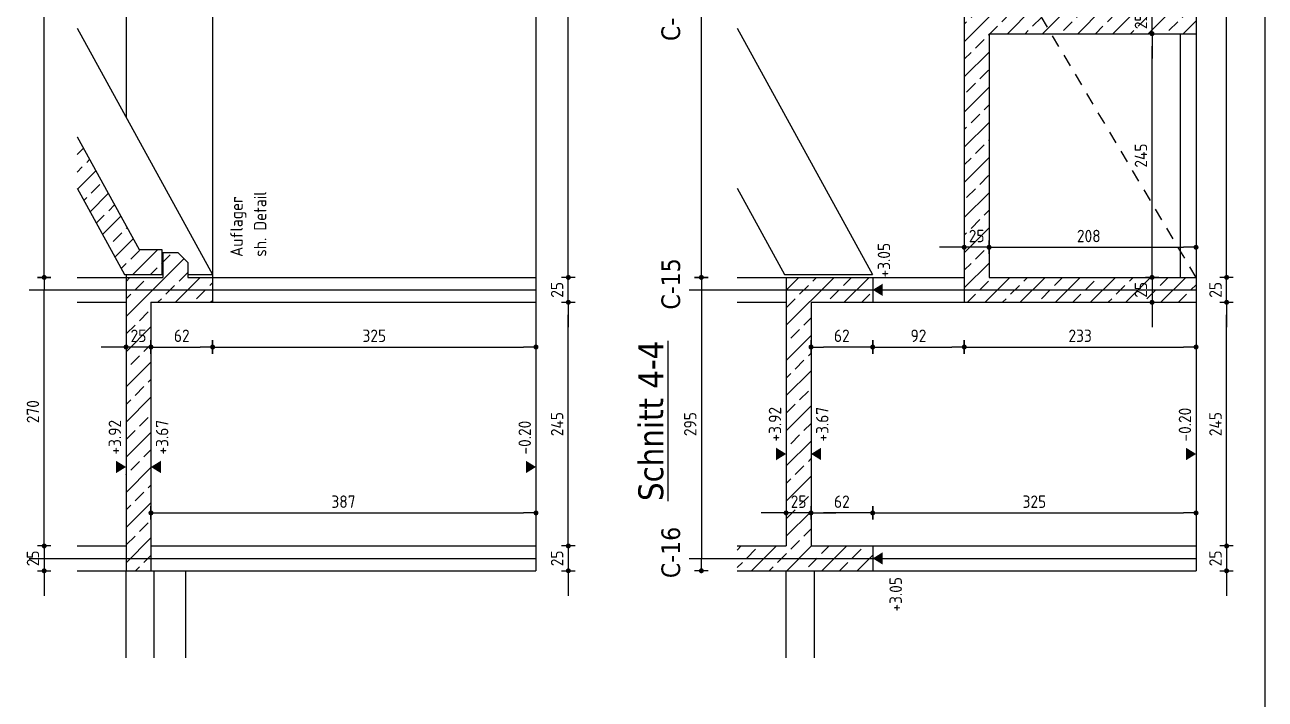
# Model space of a CAD drawing. Extents: x 399 to 532, y -4 to 185.
# Drawn here: x 452.69 to 465.16, y 164.04 to 170.82 of the extents above; entities that cross this region are included whole.
import ezdxf

# ---------------------------------------------------------------- set-up
doc = ezdxf.new("R2010")
doc.units = 0
doc.header["$LTSCALE"] = 0.5
doc.header["$MEASUREMENT"] = 0
doc.header["$PDMODE"] = 2
doc.linetypes.add('AUSGEZOGEN', pattern=[1000.01, 1000, 0.01])
doc.linetypes.add('HIDDEN', pattern=[0.375, 0.25, -0.125])
doc.layers.get('Defpoints').update_dxf_attribs({"linetype": 'CONTINUOUS'})
for name, color, linetype in [('ACHSEN', 7, 'CONTINUOUS'), ('BETON', 7, 'CONTINUOUS'), ('Decke', 7, 'CONTINUOUS'), ('Decke Lignatur', 21, 'CONTINUOUS'), ('HOLZ-ANS', 21, 'CONTINUOUS'), ('koten', 7, 'CONTINUOUS'), ('MASSE', 7, 'CONTINUOUS'), ('RAHMEN', 7, 'CONTINUOUS'), ('TEXT', 7, 'CONTINUOUS'), ('Treppe', 7, 'CONTINUOUS')]:
    doc.layers.add(name, color=color, linetype=linetype)
doc.layers.add('ANSICHTSFENSTER', color=7, linetype='CONTINUOUS', plot=False)
doc.styles.add('HELV', font='tahoma.ttf')
doc.styles.add('TXT', font='isocp.shx')
doc.dimstyles.new('DOT_I', dxfattribs={"dimscale": 0.5, "dimtxt": 0.25, "dimasz": 0.25, "dimexe": 0.1, "dimexo": 0.3, "dimgap": 0.1, "dimtad": 1, "dimdec": 3, "dimzin": 3, "dimtxsty": 'TXT', "dimblk": 'DOT', "dimblk1": 'DOT', "dimblk2": 'DOT', "dimsah": 1, "dimcen": 0.1, "dimse1": 1, "dimse2": 1, "dimazin": 0, "dimtfac": 1, "dimtdec": 4, "dimtix": 1, "dimtmove": 2, "dimatfit": 3, "dimldrblk": 'DOT', "dimfxl": 0.7, "dimfxlon": 1, "dimtvp": 1, "dimtolj": 1, "dimtzin": 0, "dimarcsym": 0})
pattern_1 = [(45, (-2.32559, 121.6197), (-0.1767767, 0.1767767), []), (45, (-2.1488, 121.6197), (-0.1767767, 0.1767767), [0.125, -0.0625])]
pattern_2 = [(45, (-15.04856, 121.6197), (-0.1767767, 0.1767767), []), (45, (-14.87178, 121.6197), (-0.1767767, 0.1767767), [0.125, -0.0625])]

# ---------------------------------------------------------------- blocks, each defined once
blk = doc.blocks.new('okrd_o')
at = {"layer": 'koten', "color": 7, "linetype": 'Continuous'}
blk.add_solid([(-0.125, 0.202), (0.125, 0.202), (0, 0)], dxfattribs=at)
at = {"layer": 'koten', "style": 'TXT'}
blk.add_attdef('OKRD', (0.25, 0.1), '', height=0.25, dxfattribs=at)
blk = doc.blocks.new('okrd_u')
at = {"layer": 'koten', "color": 7, "linetype": 'Continuous'}
blk.add_solid([(-0.125, -0.202), (0.125, -0.202), (0, 0)], dxfattribs=at)
at = {"layer": 'koten', "style": 'TXT'}
blk.add_attdef('OKRD', (0.25, -0.35), '', height=0.25, dxfattribs=at)
blk = doc.blocks.new('DOT')
at = {"layer": 'MASSE', "color": 7, "linetype": 'Continuous'}
for p, q in [((0, 0), (-1, 0)), ((0, 0.54), (0, -0.54))]:
    blk.add_line(p, q, dxfattribs=at)
at = {"layer": 'MASSE', "color": 7, "linetype": 'Continuous', "const_width": 0.2}
blk.add_lwpolyline([(-0.1, 0, 1), (0.1, 0, 1)], format="xyb", close=True, dxfattribs=at)
blk = doc.blocks.new('*D345')
at = {"layer": 'Defpoints', "color": 0, "linetype": 'AUSGEZOGEN', "transparency": 16777216}
for p in [(458.157, 165.582), (458.157, 165.332), (458.157, 165.332)]:
    blk.add_point(p, dxfattribs=at)
at = {"layer": 'MASSE', "color": 0, "linetype": 'AUSGEZOGEN', "lineweight": -2, "transparency": 16777216}
for p, q in [((458.157, 165.707), (458.157, 165.832)), ((458.157, 165.582), (458.157, 165.332)), ((458.157, 165.207), (458.157, 165.082))]:
    blk.add_line(p, q, dxfattribs=at)
at = {"layer": 'MASSE', "color": 0, "linetype": 'AUSGEZOGEN', "lineweight": -2, "transparency": 16777216, "xscale": 0.125, "yscale": 0.125, "zscale": 0.125}
for p, rotation in [((458.157, 165.582), 270), ((458.157, 165.332), 90)]:
    blk.add_blockref('DOT', p, dxfattribs=dict(at, rotation=rotation))
at = {"layer": 'MASSE', "color": 0, "linetype": 'AUSGEZOGEN', "transparency": 16777216, "insert": (458.044, 165.457), "char_height": 0.125, "attachment_point": 5, "rotation": 90, "style": 'TXT'}
blk.add_mtext('\\A1;25', dxfattribs=at)
blk = doc.blocks.new('*D346')
at = {"layer": 'Defpoints', "color": 0, "linetype": 'AUSGEZOGEN', "transparency": 16777216}
for p in [(458.157, 168.032), (458.157, 168.032), (458.157, 165.582)]:
    blk.add_point(p, dxfattribs=at)
at = {"layer": 'MASSE', "color": 0, "linetype": 'AUSGEZOGEN', "lineweight": -2, "transparency": 16777216}
blk.add_line((458.157, 165.707), (458.157, 167.907), dxfattribs=at)
at = {"layer": 'MASSE', "color": 0, "linetype": 'AUSGEZOGEN', "lineweight": -2, "transparency": 16777216, "xscale": 0.125, "yscale": 0.125, "zscale": 0.125}
for p, rotation in [((458.157, 168.032), 90), ((458.157, 165.582), 270)]:
    blk.add_blockref('DOT', p, dxfattribs=dict(at, rotation=rotation))
at = {"layer": 'MASSE', "color": 0, "linetype": 'AUSGEZOGEN', "transparency": 16777216, "insert": (458.044, 166.807), "char_height": 0.125, "attachment_point": 5, "rotation": 90, "style": 'TXT'}
blk.add_mtext('\\A1;245', dxfattribs=at)
blk = doc.blocks.new('*D347')
at = {"layer": 'Defpoints', "color": 0, "linetype": 'AUSGEZOGEN', "transparency": 16777216}
for p in [(458.157, 168.282), (458.157, 168.282), (458.157, 168.032)]:
    blk.add_point(p, dxfattribs=at)
at = {"layer": 'MASSE', "color": 0, "linetype": 'AUSGEZOGEN', "lineweight": -2, "transparency": 16777216}
for p, q in [((458.157, 168.407), (458.157, 168.532)), ((458.157, 168.032), (458.157, 168.282)), ((458.157, 167.907), (458.157, 167.782))]:
    blk.add_line(p, q, dxfattribs=at)
at = {"layer": 'MASSE', "color": 0, "linetype": 'AUSGEZOGEN', "lineweight": -2, "transparency": 16777216, "xscale": 0.125, "yscale": 0.125, "zscale": 0.125}
for p, rotation in [((458.157, 168.282), 270), ((458.157, 168.032), 90)]:
    blk.add_blockref('DOT', p, dxfattribs=dict(at, rotation=rotation))
at = {"layer": 'MASSE', "color": 0, "linetype": 'AUSGEZOGEN', "transparency": 16777216, "insert": (458.044, 168.157), "char_height": 0.125, "attachment_point": 5, "rotation": 90, "style": 'TXT'}
blk.add_mtext('\\A1;25', dxfattribs=at)
blk = doc.blocks.new('*D348')
at = {"layer": 'Defpoints', "color": 0, "linetype": 'AUSGEZOGEN', "transparency": 16777216}
for p in [(458.157, 176.132), (458.157, 176.132), (458.157, 168.282)]:
    blk.add_point(p, dxfattribs=at)
at = {"layer": 'MASSE', "color": 0, "linetype": 'AUSGEZOGEN', "lineweight": -2, "transparency": 16777216}
blk.add_line((458.157, 168.407), (458.157, 176.007), dxfattribs=at)
at = {"layer": 'MASSE', "color": 0, "linetype": 'AUSGEZOGEN', "lineweight": -2, "transparency": 16777216, "xscale": 0.125, "yscale": 0.125, "zscale": 0.125}
for p, rotation in [((458.157, 176.132), 90), ((458.157, 168.282), 270)]:
    blk.add_blockref('DOT', p, dxfattribs=dict(at, rotation=rotation))
at = {"layer": 'MASSE', "color": 0, "linetype": 'AUSGEZOGEN', "transparency": 16777216, "insert": (458.044, 172.207), "char_height": 0.125, "attachment_point": 5, "rotation": 90, "style": 'TXT'}
blk.add_mtext('\\A1;785', dxfattribs=at)
blk = doc.blocks.new('*D351')
at = {"layer": 'Defpoints', "color": 0, "linetype": 'AUSGEZOGEN', "transparency": 16777216}
for p in [(452.889, 165.582), (452.889, 165.332), (452.889, 165.332)]:
    blk.add_point(p, dxfattribs=at)
at = {"layer": 'MASSE', "color": 0, "linetype": 'AUSGEZOGEN', "lineweight": -2, "transparency": 16777216}
for p, q in [((452.889, 165.707), (452.889, 165.832)), ((452.889, 165.582), (452.889, 165.332)), ((452.889, 165.207), (452.889, 165.082))]:
    blk.add_line(p, q, dxfattribs=at)
at = {"layer": 'MASSE', "color": 0, "linetype": 'AUSGEZOGEN', "lineweight": -2, "transparency": 16777216, "xscale": 0.125, "yscale": 0.125, "zscale": 0.125}
for p, rotation in [((452.889, 165.582), 270), ((452.889, 165.332), 90)]:
    blk.add_blockref('DOT', p, dxfattribs=dict(at, rotation=rotation))
at = {"layer": 'MASSE', "color": 0, "linetype": 'AUSGEZOGEN', "transparency": 16777216, "insert": (452.776, 165.457), "char_height": 0.125, "attachment_point": 5, "rotation": 90, "style": 'TXT'}
blk.add_mtext('\\A1;25', dxfattribs=at)
blk = doc.blocks.new('*D352')
at = {"layer": 'Defpoints', "color": 0, "linetype": 'AUSGEZOGEN', "transparency": 16777216}
for p in [(452.889, 168.282), (452.889, 168.282), (452.889, 165.582)]:
    blk.add_point(p, dxfattribs=at)
at = {"layer": 'MASSE', "color": 0, "linetype": 'AUSGEZOGEN', "lineweight": -2, "transparency": 16777216}
blk.add_line((452.889, 165.707), (452.889, 168.157), dxfattribs=at)
at = {"layer": 'MASSE', "color": 0, "linetype": 'AUSGEZOGEN', "lineweight": -2, "transparency": 16777216, "xscale": 0.125, "yscale": 0.125, "zscale": 0.125}
for p, rotation in [((452.889, 168.282), 90), ((452.889, 165.582), 270)]:
    blk.add_blockref('DOT', p, dxfattribs=dict(at, rotation=rotation))
at = {"layer": 'MASSE', "color": 0, "linetype": 'AUSGEZOGEN', "transparency": 16777216, "insert": (452.776, 166.932), "char_height": 0.125, "attachment_point": 5, "rotation": 90, "style": 'TXT'}
blk.add_mtext('\\A1;270', dxfattribs=at)
blk = doc.blocks.new('*D322')
at = {"layer": 'Defpoints', "color": 0, "linetype": 'AUSGEZOGEN', "transparency": 16777216}
for p in [(452.889, 176.132), (452.889, 176.132), (452.889, 168.282)]:
    blk.add_point(p, dxfattribs=at)
at = {"layer": 'MASSE', "color": 0, "linetype": 'AUSGEZOGEN', "lineweight": -2, "transparency": 16777216}
blk.add_line((452.889, 168.407), (452.889, 176.007), dxfattribs=at)
at = {"layer": 'MASSE', "color": 0, "linetype": 'AUSGEZOGEN', "lineweight": -2, "transparency": 16777216, "xscale": 0.125, "yscale": 0.125, "zscale": 0.125}
for p, rotation in [((452.889, 176.132), 90), ((452.889, 168.282), 270)]:
    blk.add_blockref('DOT', p, dxfattribs=dict(at, rotation=rotation))
at = {"layer": 'MASSE', "color": 0, "linetype": 'AUSGEZOGEN', "transparency": 16777216, "insert": (452.776, 172.207), "char_height": 0.125, "attachment_point": 5, "rotation": 90, "style": 'TXT'}
blk.add_mtext('\\A1;785', dxfattribs=at)
blk = doc.blocks.new('*D324')
at = {"layer": 'Defpoints', "color": 0, "linetype": 'AUSGEZOGEN', "transparency": 16777216}
for p in [(459.494, 168.282), (459.494, 165.332), (459.494, 165.332)]:
    blk.add_point(p, dxfattribs=at)
at = {"layer": 'MASSE', "color": 0, "linetype": 'AUSGEZOGEN', "lineweight": -2, "transparency": 16777216}
blk.add_line((459.494, 168.157), (459.494, 165.457), dxfattribs=at)
at = {"layer": 'MASSE', "color": 0, "linetype": 'AUSGEZOGEN', "lineweight": -2, "transparency": 16777216, "xscale": 0.125, "yscale": 0.125, "zscale": 0.125}
for p, rotation in [((459.494, 168.282), 90), ((459.494, 165.332), 270)]:
    blk.add_blockref('DOT', p, dxfattribs=dict(at, rotation=rotation))
at = {"layer": 'MASSE', "color": 0, "linetype": 'AUSGEZOGEN', "transparency": 16777216, "insert": (459.382, 166.807), "char_height": 0.125, "attachment_point": 5, "rotation": 90, "style": 'TXT'}
blk.add_mtext('\\A1;295', dxfattribs=at)
blk = doc.blocks.new('*D325')
at = {"layer": 'Defpoints', "color": 0, "linetype": 'AUSGEZOGEN', "transparency": 16777216}
for p in [(459.494, 176.132), (459.494, 176.132), (459.494, 168.282)]:
    blk.add_point(p, dxfattribs=at)
at = {"layer": 'MASSE', "color": 0, "linetype": 'AUSGEZOGEN', "lineweight": -2, "transparency": 16777216}
blk.add_line((459.494, 168.407), (459.494, 176.007), dxfattribs=at)
at = {"layer": 'MASSE', "color": 0, "linetype": 'AUSGEZOGEN', "lineweight": -2, "transparency": 16777216, "xscale": 0.125, "yscale": 0.125, "zscale": 0.125}
for p, rotation in [((459.494, 176.132), 90), ((459.494, 168.282), 270)]:
    blk.add_blockref('DOT', p, dxfattribs=dict(at, rotation=rotation))
at = {"layer": 'MASSE', "color": 0, "linetype": 'AUSGEZOGEN', "transparency": 16777216, "insert": (459.382, 172.207), "char_height": 0.125, "attachment_point": 5, "rotation": 90, "style": 'TXT'}
blk.add_mtext('\\A1;785', dxfattribs=at)
blk = doc.blocks.new('*D329')
at = {"layer": 'Defpoints', "color": 0, "linetype": 'AUSGEZOGEN', "transparency": 16777216}
for p in [(464.773, 165.582), (464.773, 165.332), (464.773, 165.332)]:
    blk.add_point(p, dxfattribs=at)
at = {"layer": 'MASSE', "color": 0, "linetype": 'AUSGEZOGEN', "lineweight": -2, "transparency": 16777216}
for p, q in [((464.773, 165.707), (464.773, 165.832)), ((464.773, 165.582), (464.773, 165.332)), ((464.773, 165.207), (464.773, 165.082))]:
    blk.add_line(p, q, dxfattribs=at)
at = {"layer": 'MASSE', "color": 0, "linetype": 'AUSGEZOGEN', "lineweight": -2, "transparency": 16777216, "xscale": 0.125, "yscale": 0.125, "zscale": 0.125}
for p, rotation in [((464.773, 165.582), 270), ((464.773, 165.332), 90)]:
    blk.add_blockref('DOT', p, dxfattribs=dict(at, rotation=rotation))
at = {"layer": 'MASSE', "color": 0, "linetype": 'AUSGEZOGEN', "transparency": 16777216, "insert": (464.661, 165.457), "char_height": 0.125, "attachment_point": 5, "rotation": 90, "style": 'TXT'}
blk.add_mtext('\\A1;25', dxfattribs=at)
blk = doc.blocks.new('*D330')
at = {"layer": 'Defpoints', "color": 0, "linetype": 'AUSGEZOGEN', "transparency": 16777216}
for p in [(464.773, 168.032), (464.773, 168.032), (464.773, 165.582)]:
    blk.add_point(p, dxfattribs=at)
at = {"layer": 'MASSE', "color": 0, "linetype": 'AUSGEZOGEN', "lineweight": -2, "transparency": 16777216}
blk.add_line((464.773, 165.707), (464.773, 167.907), dxfattribs=at)
at = {"layer": 'MASSE', "color": 0, "linetype": 'AUSGEZOGEN', "lineweight": -2, "transparency": 16777216, "xscale": 0.125, "yscale": 0.125, "zscale": 0.125}
for p, rotation in [((464.773, 168.032), 90), ((464.773, 165.582), 270)]:
    blk.add_blockref('DOT', p, dxfattribs=dict(at, rotation=rotation))
at = {"layer": 'MASSE', "color": 0, "linetype": 'AUSGEZOGEN', "transparency": 16777216, "insert": (464.661, 166.807), "char_height": 0.125, "attachment_point": 5, "rotation": 90, "style": 'TXT'}
blk.add_mtext('\\A1;245', dxfattribs=at)
blk = doc.blocks.new('*D331')
at = {"layer": 'Defpoints', "color": 0, "linetype": 'AUSGEZOGEN', "transparency": 16777216}
for p in [(464.773, 168.282), (464.773, 168.282), (464.773, 168.032)]:
    blk.add_point(p, dxfattribs=at)
at = {"layer": 'MASSE', "color": 0, "linetype": 'AUSGEZOGEN', "lineweight": -2, "transparency": 16777216}
for p, q in [((464.773, 168.407), (464.773, 168.532)), ((464.773, 168.032), (464.773, 168.282)), ((464.773, 167.907), (464.773, 167.782))]:
    blk.add_line(p, q, dxfattribs=at)
at = {"layer": 'MASSE', "color": 0, "linetype": 'AUSGEZOGEN', "lineweight": -2, "transparency": 16777216, "xscale": 0.125, "yscale": 0.125, "zscale": 0.125}
for p, rotation in [((464.773, 168.282), 270), ((464.773, 168.032), 90)]:
    blk.add_blockref('DOT', p, dxfattribs=dict(at, rotation=rotation))
at = {"layer": 'MASSE', "color": 0, "linetype": 'AUSGEZOGEN', "transparency": 16777216, "insert": (464.661, 168.157), "char_height": 0.125, "attachment_point": 5, "rotation": 90, "style": 'TXT'}
blk.add_mtext('\\A1;25', dxfattribs=at)
blk = doc.blocks.new('*D332')
at = {"layer": 'Defpoints', "color": 0, "linetype": 'AUSGEZOGEN', "transparency": 16777216}
for p in [(464.773, 176.132), (464.773, 176.132), (464.773, 168.282)]:
    blk.add_point(p, dxfattribs=at)
at = {"layer": 'MASSE', "color": 0, "linetype": 'AUSGEZOGEN', "lineweight": -2, "transparency": 16777216}
blk.add_line((464.773, 168.407), (464.773, 176.007), dxfattribs=at)
at = {"layer": 'MASSE', "color": 0, "linetype": 'AUSGEZOGEN', "lineweight": -2, "transparency": 16777216, "xscale": 0.125, "yscale": 0.125, "zscale": 0.125}
for p, rotation in [((464.773, 176.132), 90), ((464.773, 168.282), 270)]:
    blk.add_blockref('DOT', p, dxfattribs=dict(at, rotation=rotation))
at = {"layer": 'MASSE', "color": 0, "linetype": 'AUSGEZOGEN', "transparency": 16777216, "insert": (464.661, 172.207), "char_height": 0.125, "attachment_point": 5, "rotation": 90, "style": 'TXT'}
blk.add_mtext('\\A1;785', dxfattribs=at)
blk = doc.blocks.new('*D281')
at = {"layer": 'Defpoints', "color": 0, "linetype": 'AUSGEZOGEN', "transparency": 16777216}
for p in [(464.024, 168.282), (464.024, 168.032), (464.024, 168.032)]:
    blk.add_point(p, dxfattribs=at)
at = {"layer": 'MASSE', "color": 0, "linetype": 'AUSGEZOGEN', "lineweight": -2, "transparency": 16777216}
for p, q in [((464.024, 168.407), (464.024, 168.532)), ((464.024, 168.282), (464.024, 168.032)), ((464.024, 167.907), (464.024, 167.782))]:
    blk.add_line(p, q, dxfattribs=at)
at = {"layer": 'MASSE', "color": 0, "linetype": 'AUSGEZOGEN', "lineweight": -2, "transparency": 16777216, "xscale": 0.125, "yscale": 0.125, "zscale": 0.125}
for p, rotation in [((464.024, 168.282), 270), ((464.024, 168.032), 90)]:
    blk.add_blockref('DOT', p, dxfattribs=dict(at, rotation=rotation))
at = {"layer": 'MASSE', "color": 0, "linetype": 'AUSGEZOGEN', "transparency": 16777216, "insert": (463.912, 168.157), "char_height": 0.125, "attachment_point": 5, "rotation": 90, "style": 'TXT'}
blk.add_mtext('\\A1;25', dxfattribs=at)
blk = doc.blocks.new('*D282')
at = {"layer": 'Defpoints', "color": 0, "linetype": 'AUSGEZOGEN', "transparency": 16777216}
for p in [(464.024, 170.732), (464.024, 170.732), (464.024, 168.282)]:
    blk.add_point(p, dxfattribs=at)
at = {"layer": 'MASSE', "color": 0, "linetype": 'AUSGEZOGEN', "lineweight": -2, "transparency": 16777216}
blk.add_line((464.024, 168.407), (464.024, 170.607), dxfattribs=at)
at = {"layer": 'MASSE', "color": 0, "linetype": 'AUSGEZOGEN', "lineweight": -2, "transparency": 16777216, "xscale": 0.125, "yscale": 0.125, "zscale": 0.125}
for p, rotation in [((464.024, 170.732), 90), ((464.024, 168.282), 270)]:
    blk.add_blockref('DOT', p, dxfattribs=dict(at, rotation=rotation))
at = {"layer": 'MASSE', "color": 0, "linetype": 'AUSGEZOGEN', "transparency": 16777216, "insert": (463.912, 169.507), "char_height": 0.125, "attachment_point": 5, "rotation": 90, "style": 'TXT'}
blk.add_mtext('\\A1;245', dxfattribs=at)
blk = doc.blocks.new('*D283')
at = {"layer": 'Defpoints', "color": 0, "linetype": 'AUSGEZOGEN', "transparency": 16777216}
for p in [(464.024, 170.982), (464.024, 170.982), (464.024, 170.732)]:
    blk.add_point(p, dxfattribs=at)
at = {"layer": 'MASSE', "color": 0, "linetype": 'AUSGEZOGEN', "lineweight": -2, "transparency": 16777216}
for p, q in [((464.024, 171.107), (464.024, 171.232)), ((464.024, 170.732), (464.024, 170.982)), ((464.024, 170.607), (464.024, 170.482))]:
    blk.add_line(p, q, dxfattribs=at)
at = {"layer": 'MASSE', "color": 0, "linetype": 'AUSGEZOGEN', "lineweight": -2, "transparency": 16777216, "xscale": 0.125, "yscale": 0.125, "zscale": 0.125}
for p, rotation in [((464.024, 170.982), 270), ((464.024, 170.732), 90)]:
    blk.add_blockref('DOT', p, dxfattribs=dict(at, rotation=rotation))
at = {"layer": 'MASSE', "color": 0, "linetype": 'AUSGEZOGEN', "transparency": 16777216, "insert": (463.912, 170.857), "char_height": 0.125, "attachment_point": 5, "rotation": 90, "style": 'TXT'}
blk.add_mtext('\\A1;25', dxfattribs=at)
blk = doc.blocks.new('*D306')
at = {"layer": 'Defpoints', "color": 0, "linetype": 'AUSGEZOGEN', "transparency": 16777216}
for p in [(462.136, 168.585), (462.136, 168.585), (462.386, 168.585)]:
    blk.add_point(p, dxfattribs=at)
at = {"layer": 'MASSE', "color": 0, "linetype": 'AUSGEZOGEN', "lineweight": -2, "transparency": 16777216}
for p, q in [((462.011, 168.585), (461.886, 168.585)), ((462.386, 168.585), (462.136, 168.585)), ((462.511, 168.585), (462.636, 168.585))]:
    blk.add_line(p, q, dxfattribs=at)
at = {"layer": 'MASSE', "color": 0, "linetype": 'AUSGEZOGEN', "lineweight": -2, "transparency": 16777216, "xscale": 0.125, "yscale": 0.125, "zscale": 0.125}
blk.add_blockref('DOT', (462.136, 168.585), dxfattribs=at)
at = {"layer": 'MASSE', "color": 0, "linetype": 'AUSGEZOGEN', "lineweight": -2, "transparency": 16777216, "xscale": 0.125, "yscale": 0.125, "zscale": 0.125, "rotation": 180}
blk.add_blockref('DOT', (462.386, 168.585), dxfattribs=at)
at = {"layer": 'MASSE', "color": 0, "linetype": 'AUSGEZOGEN', "transparency": 16777216, "insert": (462.261, 168.698), "char_height": 0.125, "attachment_point": 5, "style": 'TXT'}
blk.add_mtext('\\A1;25', dxfattribs=at)
blk = doc.blocks.new('*D307')
at = {"layer": 'Defpoints', "color": 0, "linetype": 'AUSGEZOGEN', "transparency": 16777216}
for p in [(462.386, 168.585), (464.466, 168.585), (464.466, 168.585)]:
    blk.add_point(p, dxfattribs=at)
at = {"layer": 'MASSE', "color": 0, "linetype": 'AUSGEZOGEN', "lineweight": -2, "transparency": 16777216}
blk.add_line((462.511, 168.585), (464.341, 168.585), dxfattribs=at)
at = {"layer": 'MASSE', "color": 0, "linetype": 'AUSGEZOGEN', "lineweight": -2, "transparency": 16777216, "xscale": 0.125, "yscale": 0.125, "zscale": 0.125, "rotation": 180}
blk.add_blockref('DOT', (462.386, 168.585), dxfattribs=at)
at = {"layer": 'MASSE', "color": 0, "linetype": 'AUSGEZOGEN', "lineweight": -2, "transparency": 16777216, "xscale": 0.125, "yscale": 0.125, "zscale": 0.125}
blk.add_blockref('DOT', (464.466, 168.585), dxfattribs=at)
at = {"layer": 'MASSE', "color": 0, "linetype": 'AUSGEZOGEN', "transparency": 16777216, "insert": (463.388, 168.698), "char_height": 0.125, "attachment_point": 5, "style": 'TXT'}
blk.add_mtext('\\A1;208', dxfattribs=at)
blk = doc.blocks.new('*D311')
at = {"layer": 'Defpoints', "color": 0, "linetype": 'AUSGEZOGEN', "transparency": 16777216}
for p in [(460.596, 167.582), (460.596, 167.582), (461.216, 167.582)]:
    blk.add_point(p, dxfattribs=at)
at = {"layer": 'MASSE', "color": 0, "linetype": 'AUSGEZOGEN', "lineweight": -2, "transparency": 16777216}
blk.add_line((461.091, 167.582), (460.721, 167.582), dxfattribs=at)
at = {"layer": 'MASSE', "color": 0, "linetype": 'AUSGEZOGEN', "lineweight": -2, "transparency": 16777216, "xscale": 0.125, "yscale": 0.125, "zscale": 0.125, "rotation": 180}
blk.add_blockref('DOT', (460.596, 167.582), dxfattribs=at)
at = {"layer": 'MASSE', "color": 0, "linetype": 'AUSGEZOGEN', "lineweight": -2, "transparency": 16777216, "xscale": 0.125, "yscale": 0.125, "zscale": 0.125}
blk.add_blockref('DOT', (461.216, 167.582), dxfattribs=at)
at = {"layer": 'MASSE', "color": 0, "linetype": 'AUSGEZOGEN', "transparency": 16777216, "insert": (460.906, 167.695), "char_height": 0.125, "attachment_point": 5, "style": 'TXT'}
blk.add_mtext('\\A1;62', dxfattribs=at)
blk = doc.blocks.new('*D312')
at = {"layer": 'Defpoints', "color": 0, "linetype": 'AUSGEZOGEN', "transparency": 16777216}
for p in [(461.216, 167.582), (462.136, 167.582), (462.136, 167.582)]:
    blk.add_point(p, dxfattribs=at)
at = {"layer": 'MASSE', "color": 0, "linetype": 'AUSGEZOGEN', "lineweight": -2, "transparency": 16777216}
blk.add_line((461.341, 167.582), (462.011, 167.582), dxfattribs=at)
at = {"layer": 'MASSE', "color": 0, "linetype": 'AUSGEZOGEN', "lineweight": -2, "transparency": 16777216, "xscale": 0.125, "yscale": 0.125, "zscale": 0.125, "rotation": 180}
blk.add_blockref('DOT', (461.216, 167.582), dxfattribs=at)
at = {"layer": 'MASSE', "color": 0, "linetype": 'AUSGEZOGEN', "lineweight": -2, "transparency": 16777216, "xscale": 0.125, "yscale": 0.125, "zscale": 0.125}
blk.add_blockref('DOT', (462.136, 167.582), dxfattribs=at)
at = {"layer": 'MASSE', "color": 0, "linetype": 'AUSGEZOGEN', "transparency": 16777216, "insert": (461.676, 167.695), "char_height": 0.125, "attachment_point": 5, "style": 'TXT'}
blk.add_mtext('\\A1;92', dxfattribs=at)
blk = doc.blocks.new('*D313')
at = {"layer": 'Defpoints', "color": 0, "linetype": 'AUSGEZOGEN', "transparency": 16777216}
for p in [(462.136, 167.582), (464.466, 167.582), (464.466, 167.582)]:
    blk.add_point(p, dxfattribs=at)
at = {"layer": 'MASSE', "color": 0, "linetype": 'AUSGEZOGEN', "lineweight": -2, "transparency": 16777216}
blk.add_line((462.261, 167.582), (464.341, 167.582), dxfattribs=at)
at = {"layer": 'MASSE', "color": 0, "linetype": 'AUSGEZOGEN', "lineweight": -2, "transparency": 16777216, "xscale": 0.125, "yscale": 0.125, "zscale": 0.125, "rotation": 180}
blk.add_blockref('DOT', (462.136, 167.582), dxfattribs=at)
at = {"layer": 'MASSE', "color": 0, "linetype": 'AUSGEZOGEN', "lineweight": -2, "transparency": 16777216, "xscale": 0.125, "yscale": 0.125, "zscale": 0.125}
blk.add_blockref('DOT', (464.466, 167.582), dxfattribs=at)
at = {"layer": 'MASSE', "color": 0, "linetype": 'AUSGEZOGEN', "transparency": 16777216, "insert": (463.301, 167.695), "char_height": 0.125, "attachment_point": 5, "style": 'TXT'}
blk.add_mtext('\\A1;233', dxfattribs=at)
blk = doc.blocks.new('*D314')
at = {"layer": 'Defpoints', "color": 0, "linetype": 'AUSGEZOGEN', "transparency": 16777216}
for p in [(460.346, 165.914), (460.346, 165.914), (460.596, 165.914)]:
    blk.add_point(p, dxfattribs=at)
at = {"layer": 'MASSE', "color": 0, "linetype": 'AUSGEZOGEN', "lineweight": -2, "transparency": 16777216}
for p, q in [((460.221, 165.914), (460.096, 165.914)), ((460.596, 165.914), (460.346, 165.914)), ((460.721, 165.914), (460.846, 165.914))]:
    blk.add_line(p, q, dxfattribs=at)
at = {"layer": 'MASSE', "color": 0, "linetype": 'AUSGEZOGEN', "lineweight": -2, "transparency": 16777216, "xscale": 0.125, "yscale": 0.125, "zscale": 0.125}
blk.add_blockref('DOT', (460.346, 165.914), dxfattribs=at)
at = {"layer": 'MASSE', "color": 0, "linetype": 'AUSGEZOGEN', "lineweight": -2, "transparency": 16777216, "xscale": 0.125, "yscale": 0.125, "zscale": 0.125, "rotation": 180}
blk.add_blockref('DOT', (460.596, 165.914), dxfattribs=at)
at = {"layer": 'MASSE', "color": 0, "linetype": 'AUSGEZOGEN', "transparency": 16777216, "insert": (460.471, 166.027), "char_height": 0.125, "attachment_point": 5, "style": 'TXT'}
blk.add_mtext('\\A1;25', dxfattribs=at)
blk = doc.blocks.new('*D297')
at = {"layer": 'Defpoints', "color": 0, "linetype": 'AUSGEZOGEN', "transparency": 16777216}
for p in [(461.216, 165.914), (464.466, 165.914), (464.466, 165.914)]:
    blk.add_point(p, dxfattribs=at)
at = {"layer": 'MASSE', "color": 0, "linetype": 'AUSGEZOGEN', "lineweight": -2, "transparency": 16777216}
blk.add_line((461.341, 165.914), (464.341, 165.914), dxfattribs=at)
at = {"layer": 'MASSE', "color": 0, "linetype": 'AUSGEZOGEN', "lineweight": -2, "transparency": 16777216, "xscale": 0.125, "yscale": 0.125, "zscale": 0.125, "rotation": 180}
blk.add_blockref('DOT', (461.216, 165.914), dxfattribs=at)
at = {"layer": 'MASSE', "color": 0, "linetype": 'AUSGEZOGEN', "lineweight": -2, "transparency": 16777216, "xscale": 0.125, "yscale": 0.125, "zscale": 0.125}
blk.add_blockref('DOT', (464.466, 165.914), dxfattribs=at)
at = {"layer": 'MASSE', "color": 0, "linetype": 'AUSGEZOGEN', "transparency": 16777216, "insert": (462.841, 166.027), "char_height": 0.125, "attachment_point": 5, "style": 'TXT'}
blk.add_mtext('\\A1;325', dxfattribs=at)
blk = doc.blocks.new('*D302')
at = {"layer": 'Defpoints', "color": 0, "linetype": 'AUSGEZOGEN', "transparency": 16777216}
for p in [(453.712, 167.582), (453.712, 167.582), (453.962, 167.582)]:
    blk.add_point(p, dxfattribs=at)
at = {"layer": 'MASSE', "color": 0, "linetype": 'AUSGEZOGEN', "lineweight": -2, "transparency": 16777216}
for p, q in [((453.587, 167.582), (453.462, 167.582)), ((453.962, 167.582), (453.712, 167.582)), ((454.087, 167.582), (454.212, 167.582))]:
    blk.add_line(p, q, dxfattribs=at)
at = {"layer": 'MASSE', "color": 0, "linetype": 'AUSGEZOGEN', "lineweight": -2, "transparency": 16777216, "xscale": 0.125, "yscale": 0.125, "zscale": 0.125}
blk.add_blockref('DOT', (453.712, 167.582), dxfattribs=at)
at = {"layer": 'MASSE', "color": 0, "linetype": 'AUSGEZOGEN', "lineweight": -2, "transparency": 16777216, "xscale": 0.125, "yscale": 0.125, "zscale": 0.125, "rotation": 180}
blk.add_blockref('DOT', (453.962, 167.582), dxfattribs=at)
at = {"layer": 'MASSE', "color": 0, "linetype": 'AUSGEZOGEN', "transparency": 16777216, "insert": (453.837, 167.695), "char_height": 0.125, "attachment_point": 5, "style": 'TXT'}
blk.add_mtext('\\A1;25', dxfattribs=at)
blk = doc.blocks.new('*D303')
at = {"layer": 'Defpoints', "color": 0, "linetype": 'AUSGEZOGEN', "transparency": 16777216}
for p in [(453.962, 167.582), (454.582, 167.582), (454.582, 167.582)]:
    blk.add_point(p, dxfattribs=at)
at = {"layer": 'MASSE', "color": 0, "linetype": 'AUSGEZOGEN', "lineweight": -2, "transparency": 16777216}
blk.add_line((454.087, 167.582), (454.457, 167.582), dxfattribs=at)
at = {"layer": 'MASSE', "color": 0, "linetype": 'AUSGEZOGEN', "lineweight": -2, "transparency": 16777216, "xscale": 0.125, "yscale": 0.125, "zscale": 0.125, "rotation": 180}
blk.add_blockref('DOT', (453.962, 167.582), dxfattribs=at)
at = {"layer": 'MASSE', "color": 0, "linetype": 'AUSGEZOGEN', "lineweight": -2, "transparency": 16777216, "xscale": 0.125, "yscale": 0.125, "zscale": 0.125}
blk.add_blockref('DOT', (454.582, 167.582), dxfattribs=at)
at = {"layer": 'MASSE', "color": 0, "linetype": 'AUSGEZOGEN', "transparency": 16777216, "insert": (454.272, 167.695), "char_height": 0.125, "attachment_point": 5, "style": 'TXT'}
blk.add_mtext('\\A1;62', dxfattribs=at)
blk = doc.blocks.new('*D304')
at = {"layer": 'Defpoints', "color": 0, "linetype": 'AUSGEZOGEN', "transparency": 16777216}
for p in [(454.582, 167.582), (457.832, 167.582), (457.832, 167.582)]:
    blk.add_point(p, dxfattribs=at)
at = {"layer": 'MASSE', "color": 0, "linetype": 'AUSGEZOGEN', "lineweight": -2, "transparency": 16777216}
blk.add_line((454.707, 167.582), (457.707, 167.582), dxfattribs=at)
at = {"layer": 'MASSE', "color": 0, "linetype": 'AUSGEZOGEN', "lineweight": -2, "transparency": 16777216, "xscale": 0.125, "yscale": 0.125, "zscale": 0.125, "rotation": 180}
blk.add_blockref('DOT', (454.582, 167.582), dxfattribs=at)
at = {"layer": 'MASSE', "color": 0, "linetype": 'AUSGEZOGEN', "lineweight": -2, "transparency": 16777216, "xscale": 0.125, "yscale": 0.125, "zscale": 0.125}
blk.add_blockref('DOT', (457.832, 167.582), dxfattribs=at)
at = {"layer": 'MASSE', "color": 0, "linetype": 'AUSGEZOGEN', "transparency": 16777216, "insert": (456.207, 167.695), "char_height": 0.125, "attachment_point": 5, "style": 'TXT'}
blk.add_mtext('\\A1;325', dxfattribs=at)
blk = doc.blocks.new('*D305')
at = {"layer": 'Defpoints', "color": 0, "linetype": 'AUSGEZOGEN', "transparency": 16777216}
for p in [(453.962, 165.914), (457.832, 165.914), (457.832, 165.914)]:
    blk.add_point(p, dxfattribs=at)
at = {"layer": 'MASSE', "color": 0, "linetype": 'AUSGEZOGEN', "lineweight": -2, "transparency": 16777216}
blk.add_line((454.087, 165.914), (457.707, 165.914), dxfattribs=at)
at = {"layer": 'MASSE', "color": 0, "linetype": 'AUSGEZOGEN', "lineweight": -2, "transparency": 16777216, "xscale": 0.125, "yscale": 0.125, "zscale": 0.125, "rotation": 180}
blk.add_blockref('DOT', (453.962, 165.914), dxfattribs=at)
at = {"layer": 'MASSE', "color": 0, "linetype": 'AUSGEZOGEN', "lineweight": -2, "transparency": 16777216, "xscale": 0.125, "yscale": 0.125, "zscale": 0.125}
blk.add_blockref('DOT', (457.832, 165.914), dxfattribs=at)
at = {"layer": 'MASSE', "color": 0, "linetype": 'AUSGEZOGEN', "transparency": 16777216, "insert": (455.897, 166.027), "char_height": 0.125, "attachment_point": 5, "style": 'TXT'}
blk.add_mtext('\\A1;387', dxfattribs=at)
blk = doc.blocks.new('*D687')
at = {"layer": 'Defpoints', "color": 0, "linetype": 'AUSGEZOGEN', "transparency": 16777216}
for p in [(460.596, 165.914), (460.596, 165.914), (461.216, 165.914)]:
    blk.add_point(p, dxfattribs=at)
at = {"layer": 'MASSE', "color": 0, "linetype": 'AUSGEZOGEN', "lineweight": -2, "transparency": 16777216}
blk.add_line((461.091, 165.914), (460.721, 165.914), dxfattribs=at)
at = {"layer": 'MASSE', "color": 0, "linetype": 'AUSGEZOGEN', "lineweight": -2, "transparency": 16777216, "xscale": 0.125, "yscale": 0.125, "zscale": 0.125, "rotation": 180}
blk.add_blockref('DOT', (460.596, 165.914), dxfattribs=at)
at = {"layer": 'MASSE', "color": 0, "linetype": 'AUSGEZOGEN', "lineweight": -2, "transparency": 16777216, "xscale": 0.125, "yscale": 0.125, "zscale": 0.125}
blk.add_blockref('DOT', (461.216, 165.914), dxfattribs=at)
at = {"layer": 'MASSE', "color": 0, "linetype": 'AUSGEZOGEN', "transparency": 16777216, "insert": (460.906, 166.027), "char_height": 0.125, "attachment_point": 5, "style": 'TXT'}
blk.add_mtext('\\A1;62', dxfattribs=at)

msp = doc.modelspace()

# ---------------------------------------------------------------- hatches: boundary and pattern name
at = {"layer": 'RAHMEN', "linetype": 'AUSGEZOGEN'}
h = msp.add_hatch(dxfattribs=at)
h.set_pattern_fill('ANSI33', color=9, style=0, double=1)
h.set_pattern_definition(pattern_2)
h.paths.add_polyline_path([(464.4665, 168.0317), (462.1365, 168.0317), (462.1365, 176.3817), (464.4665, 176.3817), (464.4665, 176.1317), (462.3865, 176.1317), (462.3865, 173.6817), (464.4665, 173.6817), (464.4665, 173.4317), (462.3865, 173.4317), (462.3865, 170.9817), (464.4665, 170.9817), (464.4665, 170.7317), (462.3865, 170.7317), (462.3865, 168.2817), (464.4665, 168.2817)])
h = msp.add_hatch(dxfattribs=at)
h.set_pattern_fill('ANSI33', color=9, style=0, double=1)
h.set_pattern_definition(pattern_1)
h.paths.add_polyline_path([(453.2193, 169.1776), (453.2193, 169.6967), (453.843, 168.5617), (454.0716, 168.5617), (454.0716, 168.3117), (453.6951, 168.3117)])
h = msp.add_hatch(dxfattribs=at)
h.set_pattern_fill('ANSI33', color=9, style=0, double=1)
h.set_pattern_definition(pattern_1)
h.paths.add_polyline_path([(453.7116, 165.3317), (453.7116, 168.2817), (454.0816, 168.2817), (454.0816, 168.5317), (454.2316, 168.5317), (454.3316, 168.4317), (454.3316, 168.2817), (454.5816, 168.2817), (454.5816, 168.0317), (453.9616, 168.0317), (453.9616, 165.3317)])
h = msp.add_hatch(dxfattribs=at)
h.set_pattern_fill('ANSI33', color=9, style=0, double=1)
h.set_pattern_definition(pattern_2)
h.paths.add_polyline_path([(461.2165, 165.3317), (459.8541, 165.3317), (459.8541, 165.5817), (460.3465, 165.5817), (460.3465, 168.2817), (461.2165, 168.2817), (461.2165, 168.0317), (460.5965, 168.0317), (460.5965, 165.5817), (461.2165, 165.5817)])

# ---------------------------------------------------------------- linework, layer by layer
at = {"layer": 'ACHSEN', "color": 140, "linetype": 'AUSGEZOGEN'}
for p, q in [((452.7368, 168.1567), (457.8316, 168.1567)), ((459.3717, 168.1567), (464.4665, 168.1567)), ((452.7368, 165.4567), (457.8316, 165.4567)), ((459.3717, 165.4567), (464.4665, 165.4567))]:
    msp.add_line(p, q, dxfattribs=at)
at = {"layer": 'ANSICHTSFENSTER', "color": 2, "linetype": 'AUSGEZOGEN'}
msp.add_line((465.1609, 143.6732), (465.1609, 185.2232), dxfattribs=at)
at = {"layer": 'BETON', "color": 6, "linetype": 'AUSGEZOGEN'}
for p, q in [((462.1365, 176.3817), (462.1365, 168.0317)), ((462.3865, 170.7317), (462.3865, 168.2817)), ((462.3865, 170.7317), (464.4665, 170.7317)), ((453.2193, 169.6967), (453.843, 168.5617)), ((453.2193, 169.1776), (453.6951, 168.3117)), ((453.843, 168.5617), (454.0716, 168.5617)), ((454.0716, 168.5617), (454.0716, 168.3117)), ((454.0816, 168.5317), (454.0816, 168.2817)), ((454.0816, 168.5317), (454.2316, 168.5317)), ((454.2316, 168.5317), (454.3316, 168.4317)), ((454.3316, 168.4317), (454.3316, 168.2817)), ((453.6951, 168.3117), (454.0716, 168.3117)), ((453.7116, 168.2817), (453.7116, 165.3317)), ((453.7116, 168.2817), (454.0816, 168.2817)), ((454.3316, 168.2817), (454.5816, 168.2817)), ((454.5816, 168.2817), (454.5816, 168.0317)), ((460.3465, 168.2817), (460.3465, 165.5817)), ((460.3465, 168.2817), (461.2165, 168.2817)), ((461.2165, 168.2817), (461.2165, 168.0317)), ((462.3865, 168.2817), (464.4665, 168.2817)), ((453.9616, 168.0317), (453.9616, 165.3317)), ((453.9616, 168.0317), (454.5816, 168.0317)), ((460.5965, 168.0317), (460.5965, 165.5817)), ((460.5965, 168.0317), (461.2165, 168.0317)), ((462.1365, 168.0317), (464.4665, 168.0317)), ((459.8541, 165.5817), (460.3465, 165.5817)), ((460.5965, 165.5817), (461.2165, 165.5817)), ((461.2165, 165.5817), (461.2165, 165.3317)), ((453.7116, 165.3317), (453.9616, 165.3317)), ((459.8541, 165.3317), (461.2165, 165.3317))]:
    msp.add_line(p, q, dxfattribs=at)
at = {"layer": 'BETON', "linetype": 'Continuous'}
for p, q in [((453.2193, 170.7867), (454.5795, 168.3117)), ((459.8541, 170.7867), (461.2143, 168.3117)), ((459.8541, 169.1776), (460.33, 168.3117)), ((453.2193, 168.2817), (453.7116, 168.2817)), ((454.5816, 168.2817), (457.8316, 168.2817)), ((459.8541, 168.2817), (460.3465, 168.2817)), ((461.2165, 168.2817), (462.1365, 168.2817)), ((453.2193, 168.0317), (453.7116, 168.0317)), ((454.5816, 168.0317), (457.8316, 168.0317)), ((459.8541, 168.0317), (460.3465, 168.0317)), ((461.2165, 168.0317), (462.1365, 168.0317)), ((453.2193, 165.5817), (453.7116, 165.5817)), ((453.9616, 165.5817), (457.8316, 165.5817)), ((461.2165, 165.5817), (464.4665, 165.5817)), ((453.2193, 165.3317), (453.7116, 165.3317)), ((453.9616, 165.3317), (457.8316, 165.3317)), ((461.2165, 165.3317), (464.4665, 165.3317))]:
    msp.add_line(p, q, dxfattribs=at)
at = {"layer": 'Decke', "linetype": 'Continuous'}
for p, q in [((457.8316, 181.7817), (457.8316, 165.3317)), ((464.4665, 181.7817), (464.4665, 165.3317)), ((453.7116, 176.1317), (453.7116, 169.8908)), ((454.5816, 176.1317), (454.5816, 168.2817))]:
    msp.add_line(p, q, dxfattribs=at)
at = {"layer": 'Decke Lignatur', "color": 1, "linetype": 'Continuous'}
for points in [[(453.7116, 164.4567), (453.7116, 165.3317), (453.9916, 165.3317), (453.9916, 164.4567)], [(460.3465, 164.4567), (460.3465, 165.3317), (460.6265, 165.3317), (460.6265, 164.4567)]]:
    msp.add_lwpolyline(points, dxfattribs=at)
at = {"layer": 'HOLZ-ANS', "color": 9, "linetype": 'AUSGEZOGEN'}
msp.add_line((454.3116, 164.4567), (454.3116, 165.3317), dxfattribs=at)
at = {"layer": 'MASSE', "color": 7, "linetype": 'AUSGEZOGEN'}
for p, q in [((453.7116, 168.3117), (453.7116, 168.2817)), ((454.0716, 168.3117), (454.0816, 168.3117)), ((454.3316, 168.3117), (454.5795, 168.3117)), ((460.33, 168.3117), (461.2143, 168.3117))]:
    msp.add_line(p, q, dxfattribs=at)
at = {"layer": 'Treppe', "color": 9, "linetype": 'HIDDEN'}
msp.add_line((464.4665, 168.2817), (462.1365, 172.2067), dxfattribs=at)
at = {"layer": 'Treppe', "color": 7, "linetype": 'AUSGEZOGEN'}
msp.add_line((464.3083, 168.2817), (464.3083, 170.7317), dxfattribs=at)

# ---------------------------------------------------------------- block references
at = {"layer": 'koten', "color": 7, "linetype": 'AUSGEZOGEN', "xscale": 0.5, "yscale": 0.5, "zscale": 0.5, "rotation": 90}
for name, p, values in [('okrd_u', (461.2165, 168.1567), {'OKRD': '+3.05'}), ('okrd_o', (460.3465, 166.5067), {'OKRD': '+3.92'}), ('okrd_u', (460.5965, 166.5067), {'OKRD': '+3.67'}), ('okrd_o', (464.4665, 166.5067), {'OKRD': '-0.20'}), ('okrd_o', (453.7116, 166.3761), {'OKRD': '+3.92'}), ('okrd_u', (453.9616, 166.3761), {'OKRD': '+3.67'}), ('okrd_o', (457.8316, 166.3761), {'OKRD': '-0.20'})]:
    msp.add_blockref(name, p, dxfattribs=at).add_auto_attribs(values)
at = {"layer": 'koten', "color": 7, "linetype": 'AUSGEZOGEN'}
ref = msp.add_blockref('okrd_u', (461.2165, 165.4567), dxfattribs=dict(at, xscale=0.5, yscale=0.5, zscale=0.5, rotation=90))
ref.add_attrib('OKRD', '+3.05', (461.5099, 164.9222), dxfattribs={"height": 0.125, "rotation": 90, "style": 'TXT'})

# ---------------------------------------------------------------- texts
at = {"layer": 'ACHSEN', "color": 6, "linetype": 'AUSGEZOGEN', "style": 'HELV'}
for s, p in [('C-14', (459.28, 170.6586)), ('C-15', (459.28, 167.9586)), ('C-16', (459.28, 165.2586))]:
    msp.add_text(s, height=0.1875, rotation=90, dxfattribs=at).set_placement(p)
at = {"layer": 'TEXT', "color": 7, "linetype": 'AUSGEZOGEN', "style": 'TXT'}
for s, p in [('Auflager', (454.8844, 168.4889)), ('sh. Detail', (455.1219, 168.4889))]:
    msp.add_text(s, height=0.125, rotation=90, dxfattribs=at).set_placement(p)
at = {"layer": 'TEXT', "color": 6, "linetype": 'AUSGEZOGEN', "style": 'HELV'}
msp.add_text('%%USchnitt 4-4', height=0.25, rotation=90, dxfattribs=at).set_placement((459.1105, 166.0337))

# ---------------------------------------------------------------- dimensions: what is measured, and where the dimension line sits
at = {"layer": 'MASSE', "color": 7, "linetype": 'AUSGEZOGEN'}
for base, p1, p2, picture, middle in [((452.8888, 176.1317), (452.8888, 168.2817), (452.8888, 176.1317), '*D322', (452.7763, 172.2067)), ((458.1566, 176.1317), (458.1566, 168.2817), (458.1566, 176.1317), '*D348', (458.0441, 172.2067)), ((459.4942, 176.1317), (459.4942, 168.2817), (459.4942, 176.1317), '*D325', (459.3817, 172.2067)), ((464.7733, 176.1317), (464.7733, 168.2817), (464.7733, 176.1317), '*D332', (464.6608, 172.2067)), ((464.0243, 170.9817), (464.0243, 170.7317), (464.0243, 170.9817), '*D283', (463.9118, 170.8567)), ((464.0243, 170.7317), (464.0243, 168.2817), (464.0243, 170.7317), '*D282', (463.9118, 169.5067)), ((458.1566, 168.2817), (458.1566, 168.0317), (458.1566, 168.2817), '*D347', (458.0441, 168.1567)), ((464.0243, 168.0317), (464.0243, 168.2817), (464.0243, 168.0317), '*D281', (463.9118, 168.1567)), ((464.7733, 168.2817), (464.7733, 168.0317), (464.7733, 168.2817), '*D331', (464.6608, 168.1567)), ((452.8888, 168.2817), (452.8888, 165.5817), (452.8888, 168.2817), '*D352', (452.7763, 166.9317)), ((459.4942, 165.3317), (459.4942, 168.2817), (459.4942, 165.3317), '*D324', (459.3817, 166.8067)), ((458.1566, 168.0317), (458.1566, 165.5817), (458.1566, 168.0317), '*D346', (458.0441, 166.8067)), ((464.7733, 168.0317), (464.7733, 165.5817), (464.7733, 168.0317), '*D330', (464.6608, 166.8067)), ((452.8888, 165.3317), (452.8888, 165.5817), (452.8888, 165.3317), '*D351', (452.7763, 165.4567)), ((458.1566, 165.3317), (458.1566, 165.5817), (458.1566, 165.3317), '*D345', (458.0441, 165.4567)), ((464.7733, 165.3317), (464.7733, 165.5817), (464.7733, 165.3317), '*D329', (464.6608, 165.4567))]:
    dim = msp.add_linear_dim(base=base, p1=p1, p2=p2, angle=90, dimstyle='DOT_I', override={"dimdec": 0, "dimlfac": 100}, dxfattribs=at)
    dim.commit()
    dim.dimension.update_dxf_attribs({"geometry": picture, "text_midpoint": middle})
for base, p1, p2, picture, middle in [((462.1365, 168.5852), (462.3865, 168.5852), (462.1365, 168.5852), '*D306', (462.2615, 168.6977)), ((453.7116, 167.5823), (453.9616, 167.5823), (453.7116, 167.5823), '*D302', (453.8366, 167.6948)), ((454.5816, 167.5823), (453.9616, 167.5823), (454.5816, 167.5823), '*D303', (454.2716, 167.6948)), ((457.8316, 167.5823), (454.5816, 167.5823), (457.8316, 167.5823), '*D304', (456.2066, 167.6948)), ((460.5965, 167.5823), (461.2165, 167.5823), (460.5965, 167.5823), '*D311', (460.9065, 167.6948)), ((462.1365, 167.5823), (461.2165, 167.5823), (462.1365, 167.5823), '*D312', (461.6765, 167.6948)), ((464.4665, 167.5823), (462.1365, 167.5823), (464.4665, 167.5823), '*D313', (463.3015, 167.6948)), ((457.8316, 165.9143), (453.9616, 165.9143), (457.8316, 165.9143), '*D305', (455.8966, 166.0268)), ((460.3465, 165.9143), (460.5965, 165.9143), (460.3465, 165.9143), '*D314', (460.4715, 166.0268)), ((460.5965, 165.9143), (461.2165, 165.9143), (460.5965, 165.9143), '*D687', (460.9065, 166.0268)), ((464.4665, 165.9143), (461.2165, 165.9143), (464.4665, 165.9143), '*D297', (462.8415, 166.0268))]:
    dim = msp.add_linear_dim(base=base, p1=p1, p2=p2, dimstyle='DOT_I', override={"dimdec": 0, "dimlfac": 100}, dxfattribs=at)
    dim.commit()
    dim.dimension.update_dxf_attribs({"geometry": picture, "text_midpoint": middle})
dim = msp.add_linear_dim(base=(464.4665, 168.5852), p1=(462.3865, 168.5852), p2=(464.4665, 168.5852), dimstyle='DOT_I', override={"dimdec": 0, "dimlfac": 100}, dxfattribs=at)
dim.commit()
dim.dimension.update_dxf_attribs({"geometry": '*D307', "text_midpoint": (463.3878, 168.6977), "dimtype": 160})

doc.saveas('drawing.dxf')
